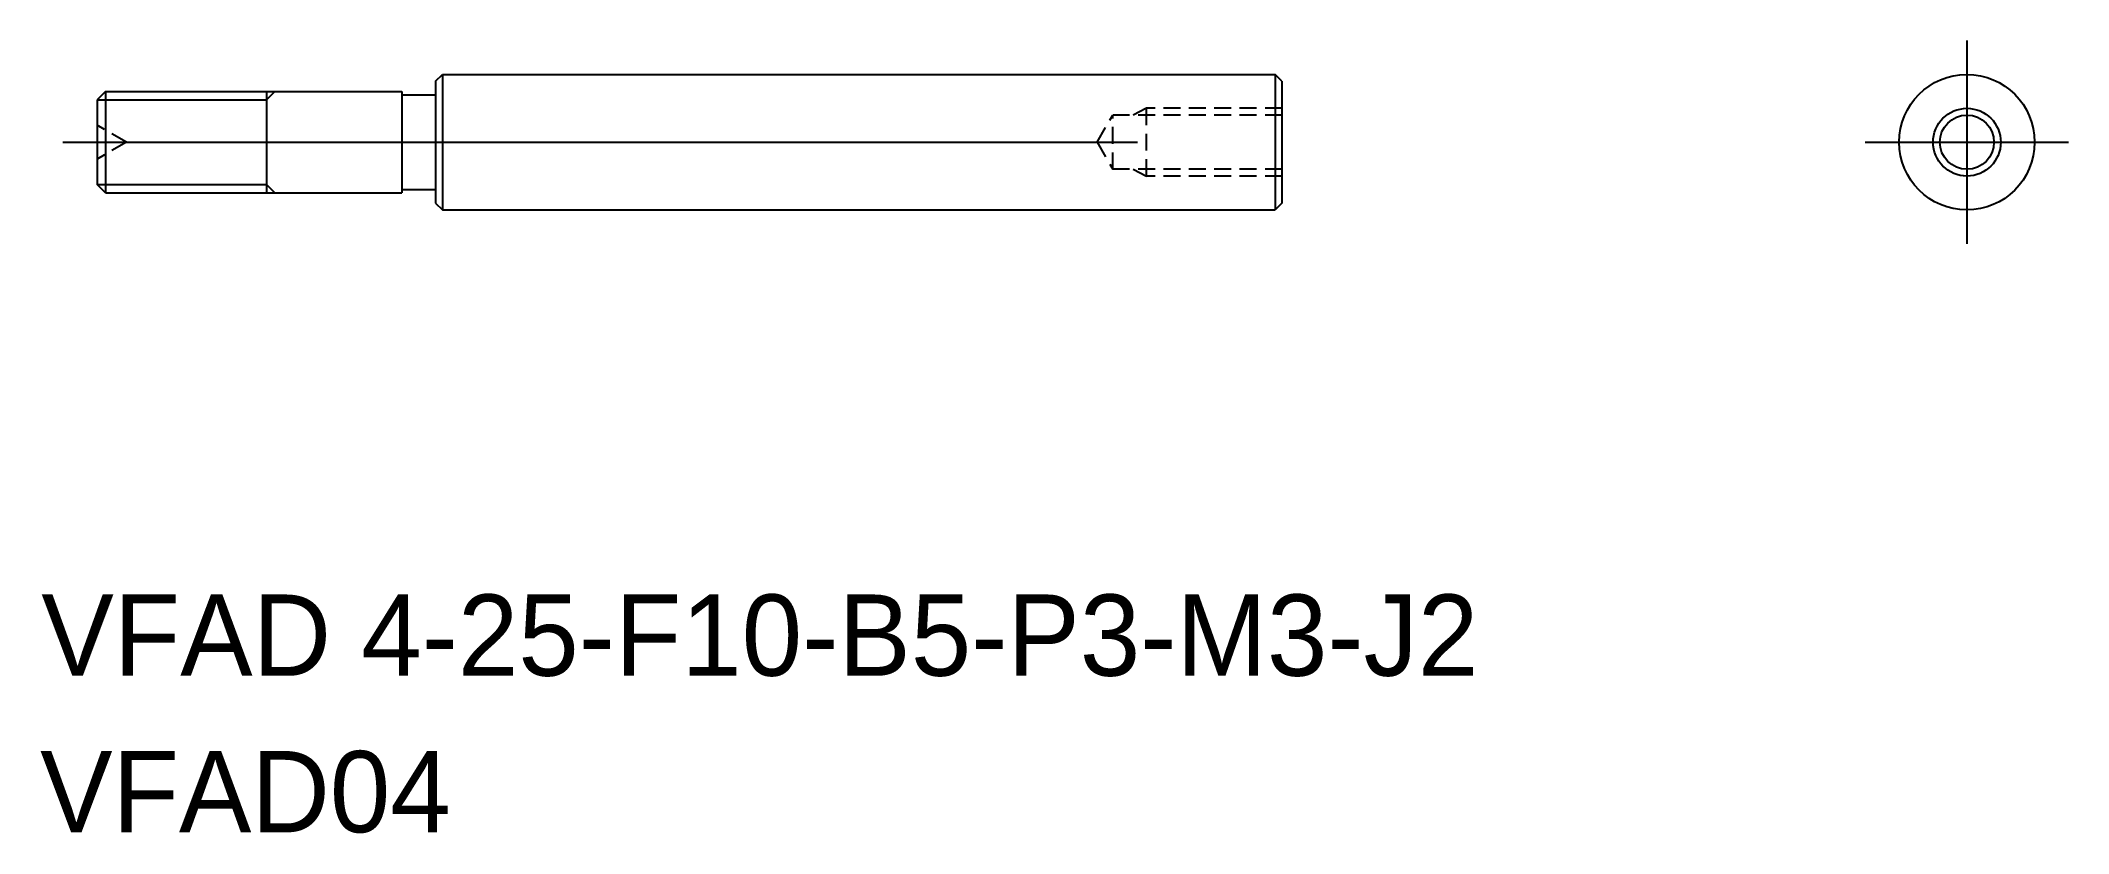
# Model space of a CAD drawing. Extents: x 93 to 152.9, y 154.5 to 177.9.
import ezdxf

# ---------------------------------------------------------------- set-up
doc = ezdxf.new("R2010")
doc.units = 0
doc.linetypes.add('CENTER', pattern=[50.8, 31.75, -6.35, 6.35, -6.35])
doc.linetypes.add('DASHED', pattern=[0.75, 0.5, -0.25])
doc.layers.get('0').update_dxf_attribs({"linetype": 'CONTINUOUS'})
doc.layers.add('CENTER', color=1, linetype='CENTER')

msp = doc.modelspace()

# ---------------------------------------------------------------- linework, layer by layer
at = {"color": 7, "linetype": 'CONTINUOUS'}
for p, q in [((104.711, 176.731), (104.911, 176.931)), ((104.711, 176.731), (104.711, 173.131)), ((104.911, 176.931), (129.511, 176.931)), ((104.911, 176.931), (104.911, 172.931)), ((129.511, 176.931), (129.511, 175.315)), ((129.711, 176.731), (129.511, 176.931)), ((129.711, 176.731), (129.711, 175.431)), ((94.961, 176.431), (94.711, 176.181)), ((94.711, 176.181), (94.711, 173.681)), ((94.961, 176.431), (99.711, 176.431)), ((94.961, 176.431), (94.961, 173.431)), ((99.711, 176.431), (103.711, 176.431)), ((99.711, 176.431), (99.711, 173.431)), ((103.711, 176.431), (103.711, 173.431)), ((103.711, 176.331), (104.711, 176.331)), ((104.711, 176.431), (104.711, 173.431)), ((129.511, 175.315), (129.511, 172.931)), ((129.711, 175.431), (129.711, 173.131)), ((94.961, 173.431), (94.711, 173.681)), ((94.961, 173.431), (99.711, 173.431)), ((99.711, 173.431), (103.711, 173.431)), ((103.711, 173.531), (104.711, 173.531)), ((104.711, 173.131), (104.911, 172.931)), ((129.711, 173.131), (129.511, 172.931)), ((104.911, 172.931), (129.511, 172.931))]:
    msp.add_line(p, q, dxfattribs=at)
at = {"color": 3, "linetype": 'CONTINUOUS'}
for p, q in [((94.711, 176.181), (99.711, 176.181)), ((99.961, 176.431), (99.711, 176.181)), ((94.711, 173.681), (99.711, 173.681)), ((99.961, 173.431), (99.711, 173.681))]:
    msp.add_line(p, q, dxfattribs=at)
for p, q in [((129.711, 176.181), (129.711, 176.181)), ((129.711, 176.181), (129.711, 176.181)), ((129.711, 175.681), (129.711, 175.681)), ((129.711, 174.931), (129.711, 174.931))]:
    msp.add_line(p, q)
at = {"color": 3, "linetype": 'DASHED'}
for p, q in [((124.249, 174.931), (124.711, 175.731)), ((129.711, 175.731), (124.711, 175.731)), ((124.711, 174.131), (124.711, 175.731)), ((125.711, 175.931), (125.311, 175.731)), ((129.711, 175.931), (125.711, 175.931)), ((125.711, 173.931), (125.711, 175.931)), ((95.577, 174.931), (94.711, 175.431)), ((95.577, 174.931), (94.711, 174.431)), ((124.249, 174.931), (124.711, 174.131)), ((129.711, 174.131), (124.711, 174.131)), ((125.311, 174.131), (125.711, 173.931)), ((129.711, 173.931), (125.711, 173.931))]:
    msp.add_line(p, q, dxfattribs=at)
at = {"color": 7, "linetype": 'CONTINUOUS'}
for radius in [2, 0.8]:
    msp.add_circle((149.942, 174.931), radius, dxfattribs=at)
at = {"color": 3, "linetype": 'CONTINUOUS'}
msp.add_circle((149.942, 174.931), 1, dxfattribs=at)
at = {"layer": 'CENTER', "color": 1, "linetype": 'CENTER'}
for p, q in [((149.942, 177.931), (149.942, 171.931)), ((93.698, 174.931), (130.901, 174.931)), ((146.942, 174.931), (152.942, 174.931))]:
    msp.add_line(p, q, dxfattribs=at)

# ---------------------------------------------------------------- texts
at = {"color": 7, "linetype": 'CONTINUOUS'}
for s, p in [('VFAD 4-25-F10-B5-P3-M3-J2', (93.064, 159.177)), ('VFAD04', (93.027, 154.556))]:
    msp.add_text(s, height=2.4, dxfattribs=at).set_placement(p)

doc.saveas('drawing.dxf')
